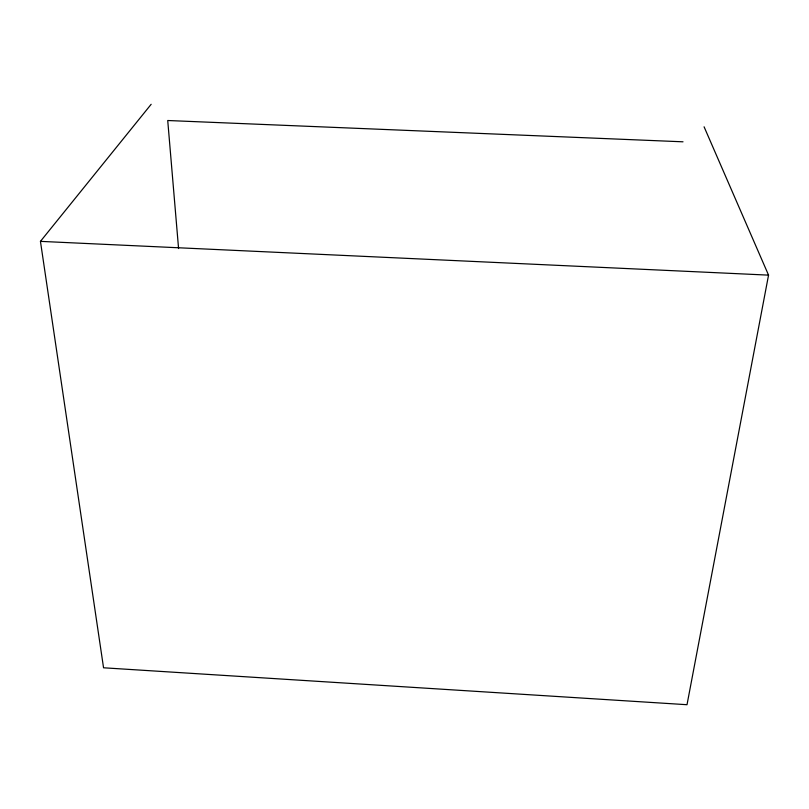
<?xml version="1.0" encoding="UTF-8"?>
<svg xmlns="http://www.w3.org/2000/svg" width="809" height="809" viewBox="0 0 809 809"><rect width="100%" height="100%" fill="white"/><g stroke="black" fill="none" stroke-linecap="round" stroke-linejoin="round"><path stroke-width="1.21" d="M704.083 126.801L768.55 275.131L687.013 704.71L103.552 667.789L40.45 241.365L151.162 104.29M683.018 141.808L167.726 120.511L178.577 248.545M40.45 241.365L768.55 275.131"/></g></svg>
